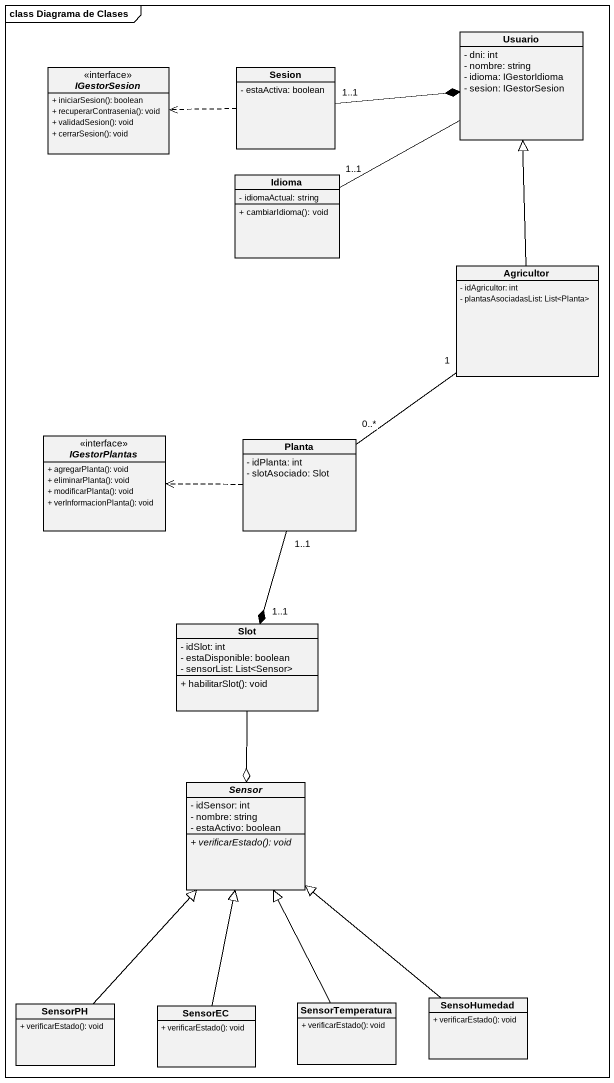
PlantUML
@startuml
mainframe class Diagrama de Clases
hide circle
hide empty members
skinparam classAttributeIconSize 0
class Usuario {
  - dni: int
  - nombre: string
  - idioma: IGestorIdioma
  - sesion: IGestorSesion
}
interface IGestorSesion {
  + iniciarSesion(): boolean
  + recuperarContrasenia(): void
  + validadSesion(): void
  + cerrarSesion(): void
}
class Sesion {
  - estaActiva: boolean
}
class Idioma {
  - idiomaActual: string
  + cambiarIdioma(): void
}
class Agricultor {
  - idAgricultor: int
  - plantasAsociadasList: List<Planta>
}
interface IGestorPlantas {
  + agregarPlanta(): void
  + eliminarPlanta(): void
  + modificarPlanta(): void
  + verInformacionPlanta(): void
}
class Planta {
  - idPlanta: int
  - slotAsociado: Slot
}
class Slot {
  - idSlot: int
  - estaDisponible: boolean
  - sensorList: List<Sensor>
  + habilitarSlot(): void
}
abstract class Sensor {
  - idSensor: int
  - nombre: string
  - estaActivo: boolean
  {abstract} + verificarEstado(): void
}
class SensoHumedad {
  + verificarEstado(): void
}
class SensorPH {
  + verificarEstado(): void
}
class SensorEC {
  + verificarEstado(): void
}
class SensorTemperatura {
  + verificarEstado(): void
}
Sesion "1..1" -right-* Usuario
Sesion .left.> IGestorSesion
Idioma "1..1" -right- Usuario
Agricultor -up-|> Usuario
Planta "0..*" -up- "1" Agricultor
Planta .left.> IGestorPlantas
Planta "1..1" --* "1..1" Slot
Slot --o Sensor
SensoHumedad -up-|> Sensor
SensorPH -up-|> Sensor
SensorEC -up-|> Sensor
SensorTemperatura -up-|> Sensor
@enduml
